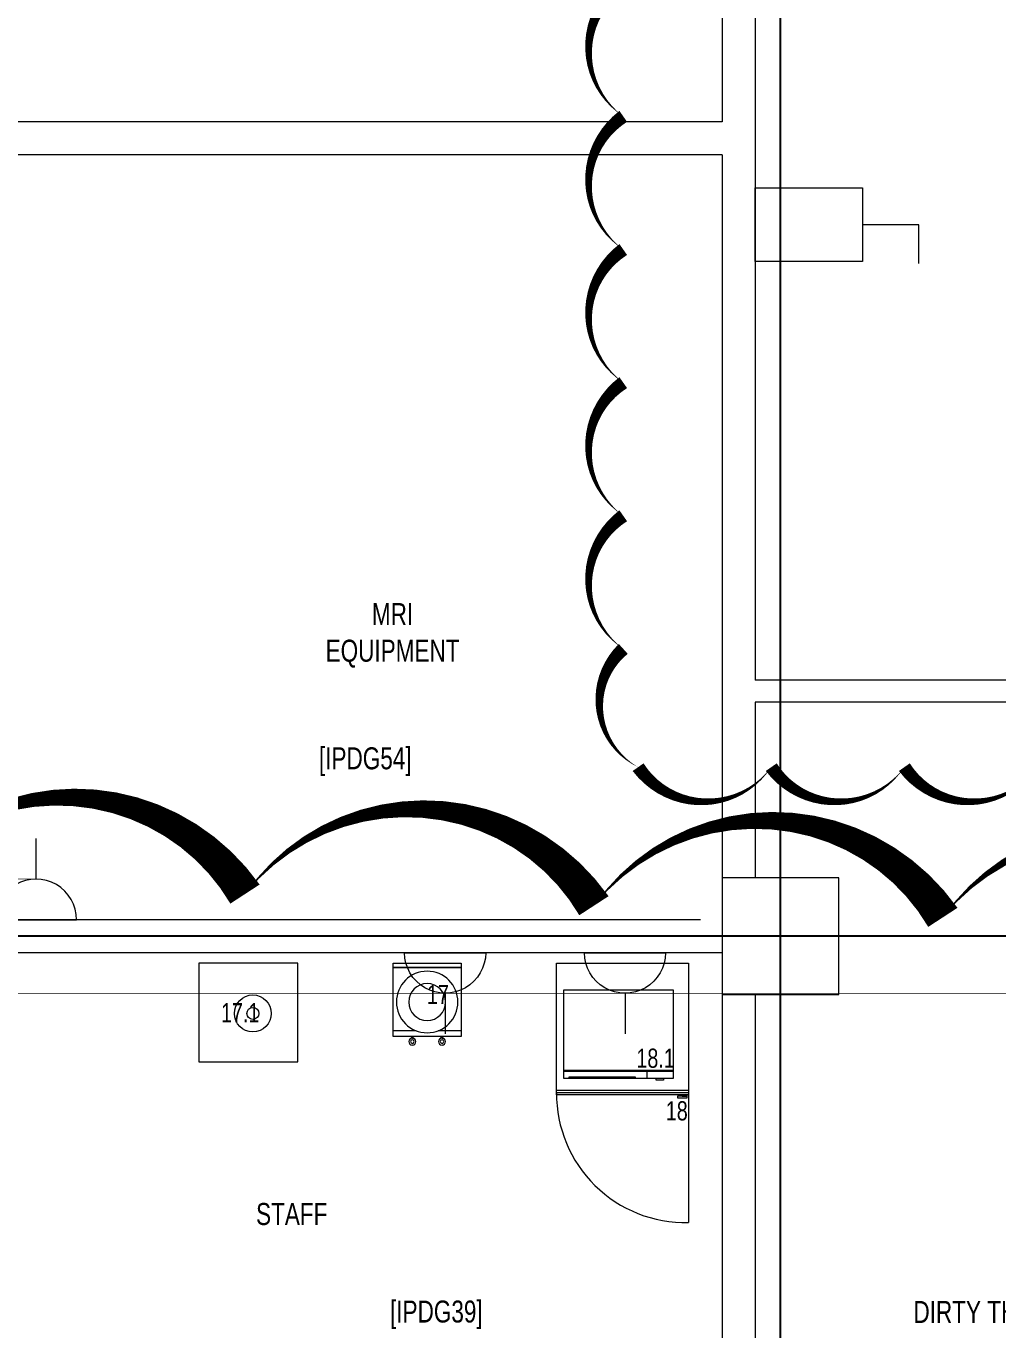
# Model space of a CAD drawing. Header units: metres. Extents: x 75097 to 220695, y -1557923 to -1361206.
# Drawn here: x 97182 to 101604, y -1457029 to -1451097 of the extents above; entities that cross this region are included whole.
import ezdxf

# ---------------------------------------------------------------- set-up
doc = ezdxf.new("R2010")
doc.units = ezdxf.units.M
doc.layers.get('0').update_dxf_attribs({"lineweight": 0})
for name, color, linetype, lineweight in [('A-100 - Copy$0$72_EGR_BASE_TEXT', 8, 'Continuous', 0), ('A-100 - Copy$0$Medical Equipment and Furniture', 8, 'Continuous', 0), ('A-100 - Copy$0$Medical Equipment and Furniture1', 8, 'Continuous', 5), ('A-100 - Copy$0$Structure', 8, 'Continuous', 9), ('A-100 - Copy$0$Walls', 8, 'Continuous', 0)]:
    doc.layers.add(name, color=color, linetype=linetype, lineweight=lineweight)
doc.layers.add('A-100 - Copy$0$axes', color=8, linetype='Continuous')
doc.layers.add('E-POWR', color=7, linetype='Continuous', lineweight=9, true_color=0x4e7e3e)
doc.layers.add('REV 01', color=7, linetype='Continuous', lineweight=0, true_color=0xe41b4d)
doc.styles.add('A-100 - Copy$0$X3G_ENTITY_257CFD', font='swisscl.ttf', dxfattribs={"height": 200})
doc.styles.add('A-100 - Copy$0$X3G_ENTITY_2587EA', font='swisscl.ttf', dxfattribs={"height": 200})

# ---------------------------------------------------------------- blocks, each defined once
blk = doc.blocks.new('NORMAL SOCKET')
at = {"layer": 'E-POWR'}
for p, q in [((0, 307.7), (0, 615.4)), ((-307.7, 0), (307.7, 0))]:
    blk.add_line(p, q, dxfattribs=at)
blk.add_ellipse((0, 0), major_axis=(32.8, 305.9), ratio=1, start_param=4.81904, end_param=7.960633, dxfattribs=at)
blk = doc.blocks.new('GI-041_dwg__U120-3902841-GI-041')
at = {"layer": 'E-POWR', "flags": 128}
blk.add_lwpolyline([(-0.1145, 0), (0.1145, 0), (0.1145, 0.1572), (-0.1145, 0.1572)], close=True, dxfattribs=at)
blk.add_lwpolyline([(0.2354, 0.1613), (0.2354, 0.0786), (0.1145, 0.0786)], dxfattribs=at)
blk = doc.blocks.new('A-100 - Copy$0$WATER DISPENSER1')
at = {"layer": 'A-100 - Copy$0$Medical Equipment and Furniture1'}
for p, q in [((39.296, -0.3448), (39.1904, -0.3448)), ((39.5004, -0.3448), (39.3949, -0.3448))]:
    blk.add_line(p, q, dxfattribs=at)
blk.add_lwpolyline([(39.5004, -0.6333), (39.5004, -0.3183), (39.1904, -0.3183), (39.1904, -0.6333), (39.5004, -0.6333)], dxfattribs=at)
for points in [[(39.2749, -0.3183), (39.278, -0.3183), (39.278, -0.3118), (39.2749, -0.3118)], [(39.281, -0.3183), (39.278, -0.3183), (39.278, -0.3118), (39.281, -0.3118)], [(39.4098, -0.3183), (39.4129, -0.3183), (39.4129, -0.3118), (39.4098, -0.3118)], [(39.416, -0.3183), (39.4129, -0.3183), (39.4129, -0.3118), (39.416, -0.3118)], [(39.5004, -0.6333), (39.1904, -0.6333), (39.1904, -0.6529), (39.5004, -0.6529)]]:
    blk.add_lwpolyline(points, close=True, dxfattribs=at)
for centre, radius in [((39.278, -0.2956), 0.0161), ((39.278, -0.2956), 0.00834), ((39.4129, -0.2956), 0.0161), ((39.4129, -0.2956), 0.00834), ((39.3454, -0.4758), 0.14), ((39.3454, -0.4758), 0.084)]:
    blk.add_circle(centre, radius, dxfattribs=at)
blk = doc.blocks.new('A-100 - Copy$0$MICROWAVE')
at = {"layer": 'A-100 - Copy$0$Medical Equipment and Furniture1'}
for p, q in [((35.6435, -3.5463), (35.6435, -3.9463)), ((36.1435, -3.5463), (35.6435, -3.5463)), ((35.6883, -3.5368), (35.7218, -3.5368)), ((35.6883, -3.5463), (35.6883, -3.5368)), ((35.7218, -3.5463), (35.6883, -3.5463)), ((35.7218, -3.5368), (35.7218, -3.5463)), ((35.7624, -3.5463), (35.7624, -3.5771)), ((35.818, -3.5463), (36.1181, -3.5463)), ((35.818, -3.5523), (35.818, -3.5463)), ((36.1181, -3.5523), (35.818, -3.5523)), ((36.1181, -3.5463), (36.1181, -3.5523)), ((36.1435, -3.9463), (36.1435, -3.5463)), ((35.6435, -3.5771), (36.1435, -3.5771)), ((35.6435, -3.5783), (36.1435, -3.5783)), ((35.6435, -3.5796), (36.1435, -3.5796)), ((35.6435, -3.5808), (36.1435, -3.5808)), ((35.6435, -3.9463), (36.1435, -3.9463))]:
    blk.add_line(p, q, dxfattribs=at)
blk = doc.blocks.new('A-100 - Copy$0$UNDER COUNTER FRIDGE')
at = {"layer": 'A-100 - Copy$0$Medical Equipment and Furniture1', "ltscale": 10}
blk.add_line((35.575, -3.49), (35.575, -2.89), dxfattribs=at)
at = {"layer": 'A-100 - Copy$0$Medical Equipment and Furniture1'}
for p, q in [((35.575, -3.47), (36.175, -3.47)), ((35.575, -4.07), (35.575, -3.47)), ((35.575, -3.48), (36.175, -3.48)), ((35.575, -3.49), (36.175, -3.49)), ((36.175, -3.47), (36.175, -4.07)), ((36.175, -4.07), (35.575, -4.07))]:
    blk.add_line(p, q, dxfattribs=at)
for points in [[(35.58, -3.4648), (35.6243, -3.4648), (35.6243, -3.4564), (35.58, -3.4564)], [(35.58, -3.47), (35.6031, -3.47), (35.6031, -3.4648), (35.58, -3.4648)]]:
    blk.add_lwpolyline(points, close=True, dxfattribs=at)
at = {"layer": 'A-100 - Copy$0$Medical Equipment and Furniture1', "ltscale": 10}
blk.add_arc((35.5899, -3.475), 0.5852, 359.51044, 91.45249, dxfattribs=at)
blk = doc.blocks.new('A-100 - Copy')
at = {"layer": 'A-100 - Copy$0$axes'}
for p, q in [((100615.3, -1477297.4, 2.4), (100615.3, -1366691.8, 2.4)), ((215795, -1455237.7, 2.4), (83877.8, -1455237.7, 2.4))]:
    blk.add_line(p, q, dxfattribs=at)
at = {"layer": 'A-100 - Copy$0$Medical Equipment and Furniture', "elevation": 0}
blk.add_lwpolyline([(97968.6, -1455810), (98418.6, -1455810), (98418.6, -1455360), (97968.6, -1455360)], close=True, dxfattribs=at)
at = {"layer": 'A-100 - Copy$0$Medical Equipment and Furniture'}
for radius in [84, 27.1]:
    blk.add_circle((98214.1, -1455589, 0), radius, dxfattribs=at)
at = {"layer": 'A-100 - Copy$0$Structure', "elevation": 2.4}
blk.add_lwpolyline([(100350.3, -1455502.7), (100880.3, -1455502.7), (100880.3, -1454972.7), (100350.3, -1454972.7)], close=True, dxfattribs=at)
at = {"layer": 'A-100 - Copy$0$Walls'}
for p, q in [((100350.3, -1451532, 2.4), (96963, -1451532, 2.4)), ((100350.3, -1451682, 2.4), (96963, -1451682, 2.4)), ((106200.3, -1454072.9, 2.4), (100500.3, -1454072.9, 2.4)), ((106200.3, -1454172.9, 2.4), (100500.3, -1454172.9, 2.4)), ((100250.3, -1455162.7, 2.4), (96963, -1455162.7, 2.4)), ((100350.3, -1455312.7, 2.4), (96963, -1455312.7, 2.4))]:
    blk.add_line(p, q, dxfattribs=at)
at = {"layer": 'A-100 - Copy$0$Walls', "elevation": 2.4}
for points in [[(100350.3, -1449602.7), (100350.3, -1451532)], [(100500.3, -1449602.7), (100500.3, -1454072.9)], [(100350.3, -1451682), (100350.3, -1454972.7)], [(100500.3, -1454172.9), (100500.3, -1454972.7)], [(100350.3, -1455502.7), (100350.3, -1458274.4)], [(100500.3, -1455502.7), (100500.3, -1458274.4)]]:
    blk.add_lwpolyline(points, dxfattribs=at)
at = {"layer": 'A-100 - Copy$0$Medical Equipment and Furniture', "yscale": 1000, "zscale": 1000, "rotation": 180}
for name, p, xscale in [('A-100 - Copy$0$WATER DISPENSER1', (59661.9, -1456013, 0), -1000), ('A-100 - Copy$0$UNDER COUNTER FRIDGE', (135771.1, -1459430, 0), 1000), ('A-100 - Copy$0$MICROWAVE', (135771.1, -1459430, 0), 1000)]:
    blk.add_blockref(name, p, dxfattribs=dict(at, xscale=xscale))
at = {"layer": 'A-100 - Copy$0$72_EGR_BASE_TEXT', "char_height": 100, "attachment_point": 2, "style": 'A-100 - Copy$0$X3G_ENTITY_2587EA'}
for s, insert in [('MRI^M^JEQUIPMENT', (98849.8, -1453722, 2.4)), ('[IPDG54]', (98725.7, -1454378.3, 2.4)), ('STAFF', (98391, -1456451.7, 2.4)), ('[IPDG39]', (99049.1, -1456895.6, 2.4)), ('DIRTY THEATRE', (101627.1, -1456897.6, 0))]:
    blk.add_mtext(s, dxfattribs=dict(at, insert=insert))
at = {"layer": 'A-100 - Copy$0$Medical Equipment and Furniture', "char_height": 87.47, "attachment_point": 2, "style": 'A-100 - Copy$0$X3G_ENTITY_257CFD'}
for s, insert in [('17', (99056.3, -1455459.5, 0)), ('17.1', (98156.5, -1455542.2, 0)), ('18.1', (100046.7, -1455749.1, -2.4)), ('18', (100143.1, -1455988.5, 0))]:
    blk.add_mtext(s, dxfattribs=dict(at, insert=insert))

msp = doc.modelspace()

# ---------------------------------------------------------------- linework, layer by layer
at = {"layer": 'E-POWR', "const_width": 3}
for points in [[(88010.1, -1447585.8), (89959.6, -1447585.8), (91016.1, -1447585.8), (91015.7, -1449844.1), (91016.1, -1455093.1), (96856.5, -1455093.1), (96856.5, -1454978.2), (97227.6, -1454978.1)], [(95455.6, -1456623.1), (95455.6, -1455497.3), (104496.5, -1455497.3), (104496.5, -1458089.8), (99027.3, -1458089.8)]]:
    msp.add_lwpolyline(points, dxfattribs=at)

# ---------------------------------------------------------------- block references
at = {"color": 85, "xscale": -2127.341102341351, "yscale": 2127.341102341351, "zscale": 2127.341102341351, "rotation": 180}
msp.add_blockref('GI-041_dwg__U120-3902841-GI-041', (100743.9, -1451833.1, 2.4), dxfattribs=at)
at = {"layer": 'E-POWR', "color": 85, "xscale": 0.6, "yscale": 0.6, "zscale": 0.6}
msp.add_blockref('NORMAL SOCKET', (97227.6, -1455162.7, 2.4), dxfattribs=at)
at = {"layer": 'E-POWR', "color": 85, "xscale": -0.6, "yscale": 0.6, "zscale": 0.6, "rotation": 180}
for p in [(99089, -1455312.7, 2.4), (99907.7, -1455312.7, 2.4)]:
    msp.add_blockref('NORMAL SOCKET', p, dxfattribs=at)

# ---------------------------------------------------------------- next in the draw order: block references
msp.add_blockref('A-100 - Copy', (0, 0))

# ---------------------------------------------------------------- next in the draw order: linework, layer by layer
at = {"layer": 'REV 01', "elevation": 0}
msp.add_lwpolyline([(106496, -1450699.6, 0, 60.6, -0.520567), (106496, -1451305.3, 0, 60.6, -0.520567), (106496, -1451911.1, 0, 60.6, -0.520567), (106496, -1452516.9, 0, 60.6, -0.520567), (106496, -1453122.6, 0, 60.6, -0.520567), (106496, -1453728.4, 0, 60.6, -0.520567), (106496, -1454334.1, 0, 60.6, -0.520567), (106024.7, -1454468.6, 0, 60.6, -0.520567), (105418.9, -1454468.6, 0, 60.6, -0.520567), (104813.2, -1454468.6, 0, 60.6, -0.520567), (104207.4, -1454468.6, 0, 60.6, -0.520567), (103601.6, -1454468.6, 0, 60.6, -0.520567), (102995.9, -1454468.6, 0, 60.6, -0.520567), (102390.1, -1454468.6, 0, 60.6, -0.520567), (101784.4, -1454468.6, 0, 60.6, -0.520567), (101178.6, -1454468.6, 0, 60.6, -0.520567), (100572.9, -1454468.6, 0, 60.6, -0.520567), (99967.1, -1454468.6, 0, 60.6, -0.520567), (99899.5, -1453930.4, 0, 60.6, -0.520567), (99899.5, -1453324.7, 0, 60.6, -0.520567), (99899.5, -1452718.9, 0, 60.6, -0.520567), (99899.5, -1452113.2, 0, 60.6, -0.520567), (99899.5, -1451507.4, 0, 60.6, -0.520567), (99899.5, -1450901.6, 0, 60.6, -0.520567)], format="xyseb", dxfattribs=at)
at = {"layer": 'REV 01', "color": 3, "elevation": -2.4}
msp.add_lwpolyline([(93322.8, -1458066.6, 0, 158.9, -0.520567), (93369, -1456478.7, 0, 158.9, -0.520567), (93415.3, -1454886.9, 0, 158.9, -0.520567), (95003, -1454940, 0, 158.9, -0.520567), (96590.7, -1454993, 0, 158.9, -0.520567), (98178.4, -1455046, 0, 158.9, -0.520567), (99766.1, -1455099, 0, 158.9, -0.520567), (101353.9, -1455152, 0, 158.9, -0.520567), (102941.6, -1455205, 0, 158.9, -0.520567), (104529.3, -1455258, 0, 158.9, -0.520567), (106117, -1455311, 0, 158.9, -0.520567), (107704.7, -1455364, 0, 158.9, -0.520567), (109292.4, -1455417, 0, 158.9, -0.520567)], format="xyseb", dxfattribs=at)

doc.saveas('drawing.dxf')
